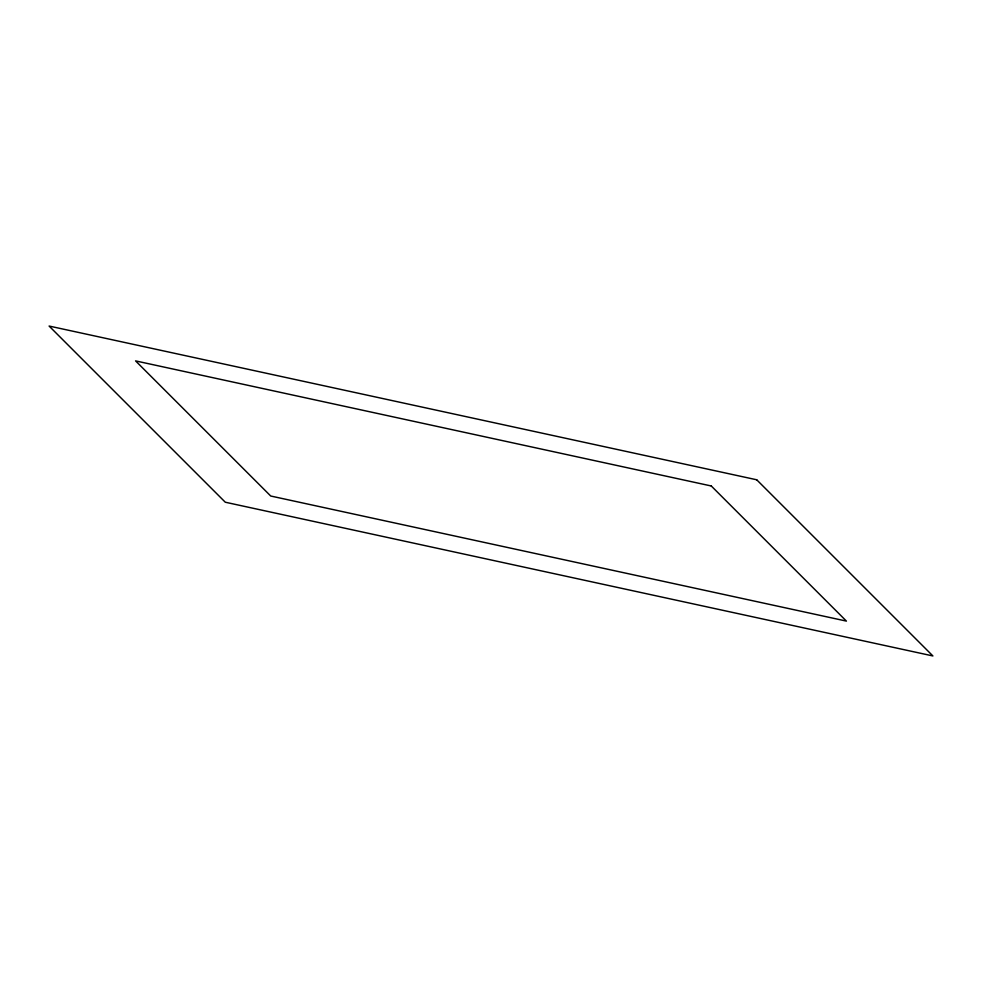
<?xml version="1.0" encoding="UTF-8"?>
<svg xmlns="http://www.w3.org/2000/svg" width="982" height="982" viewBox="0 0 982 982"><rect width="100%" height="100%" fill="white"/><g stroke="black" fill="none" stroke-linecap="round" stroke-linejoin="round"><path stroke-width="1.47" d="M756.705 479.781L49.1 326.049L225.295 502.219L932.9 655.951L756.705 479.781M711.275 485.98L135.577 360.897L270.725 496.02L846.423 621.103L711.275 485.98"/></g></svg>
